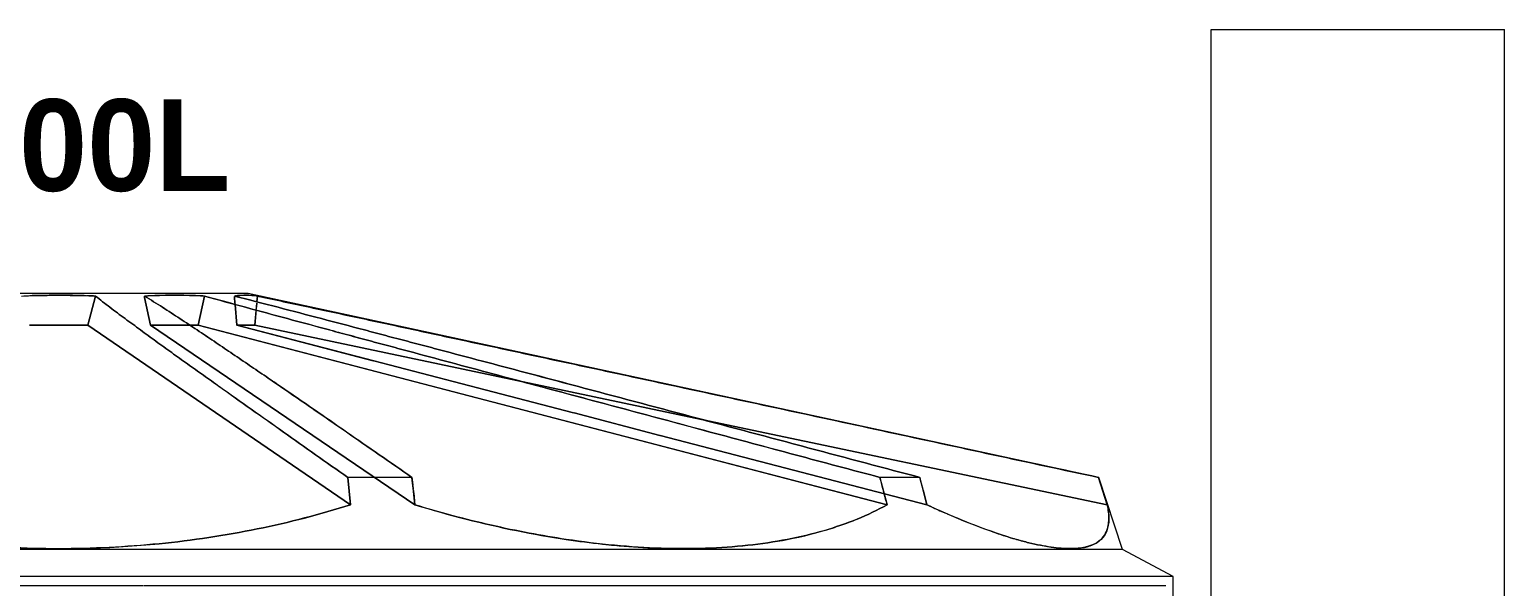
# Model space of a CAD drawing. Header units: metres. Extents: x -0.9 to 62, y -37.3 to 60.
# Drawn here: x 29.643 to 30.649, y 4.57 to 4.95 of the extents above; entities that cross this region are included whole.
import ezdxf

# ---------------------------------------------------------------- set-up
doc = ezdxf.new("R2010")
doc.units = ezdxf.units.M
for name, color, linetype, lineweight in [('A-DETL', 7, 'Continuous', 5), ('G-ANNO-TEXT', 7, 'Continuous', 5), ('P-SANR-FIXT', 7, 'Continuous', 5)]:
    doc.layers.add(name, color=color, linetype=linetype, lineweight=lineweight)
doc.styles.add('Century Gothic_B_1', font='GOTHICB.TTF', dxfattribs={"height": 0.0625})

# ---------------------------------------------------------------- blocks, each defined once
blk = doc.blocks.new('Caixa d_água de polietileno 1000 a 5000 Litros - Fortlev - 1000 L-3723394-CC')
at = {"layer": 'P-SANR-FIXT', "color": 8, "true_color": 0x808080}
for p, q in [((58.2748, 4.77), (58.1455, 4.77)), ((58.4041, 4.77), (58.2748, 4.77)), ((58.2948, 4.7485), (58.3001, 4.7684)), ((58.3472, 4.77), (58.3443, 4.77)), ((58.3569, 4.77), (58.3477, 4.77)), ((58.3593, 4.77), (58.3573, 4.77)), ((58.3602, 4.77), (58.3598, 4.77)), ((58.3628, 4.77), (58.3612, 4.77)), ((58.3699, 4.7485), (58.3742, 4.7684)), ((58.3912, 4.77), (58.3906, 4.77)), ((58.4032, 4.77), (58.3922, 4.77)), ((58.9842, 4.6448), (58.4041, 4.77)), ((58.41, 4.7644), (58.4104, 4.7684)), ((58.2549, 4.7485), (58.2948, 4.7485)), ((58.2948, 4.7485), (58.4738, 4.6261)), ((58.3644, 4.7485), (58.3699, 4.7485)), ((58.3699, 4.7485), (58.8397, 4.6261)), ((58.7133, 4.6843), (58.9899, 4.6261)), ((58.5158, 4.6448), (58.472, 4.6448)), ((58.862, 4.6448), (58.8349, 4.6448)), ((58.9842, 4.6448), (58.9838, 4.6448)), ((59.0002, 4.5957), (58.9842, 4.6448)), ((58.2748, 4.5957), (57.5495, 4.5957)), ((59.0002, 4.5957), (58.2748, 4.5957)), ((59.0348, 4.5772), (59.0002, 4.5957)), ((58.2748, 4.5772), (57.5148, 4.5772)), ((59.0348, 4.5772), (58.2748, 4.5772)), ((59.0348, 4.5478), (59.0348, 4.5772))]:
    blk.add_line(p, q, dxfattribs=at)
at = {"layer": 'P-SANR-FIXT', "color": 254, "true_color": 0xd2d2d2}
for p, q in [((58.2742, 4.77), (58.2158, 4.77)), ((58.2748, 4.77), (58.2745, 4.77)), ((58.2938, 4.77), (58.2748, 4.77)), ((58.333, 4.77), (58.294, 4.77)), ((58.3347, 4.77), (58.3331, 4.77)), ((58.3333, 4.7684), (58.3335, 4.7676)), ((58.3335, 4.7674), (58.3376, 4.7485)), ((58.3363, 4.77), (58.3358, 4.77)), ((58.338, 4.77), (58.3369, 4.77)), ((58.3408, 4.77), (58.3402, 4.77)), ((58.3477, 4.77), (58.3472, 4.77)), ((58.3573, 4.77), (58.3569, 4.77)), ((58.3598, 4.77), (58.3593, 4.77)), ((58.3612, 4.77), (58.3602, 4.77)), ((58.3635, 4.77), (58.3631, 4.77)), ((58.3644, 4.77), (58.364, 4.77)), ((58.39, 4.77), (58.3654, 4.77)), ((58.3948, 4.7681), (58.3948, 4.7676)), ((58.3948, 4.7674), (58.3951, 4.7637)), ((58.4041, 4.77), (58.4032, 4.77)), ((58.3951, 4.7635), (58.3952, 4.763)), ((58.3952, 4.7627), (58.3964, 4.7485)), ((58.4087, 4.7485), (58.41, 4.7636)), ((58.5178, 4.6261), (58.3376, 4.7485)), ((58.3376, 4.7485), (58.3644, 4.7485)), ((58.626, 4.6887), (58.3964, 4.7485)), ((58.3964, 4.7485), (58.4087, 4.7485)), ((58.4087, 4.7485), (58.7133, 4.6843)), ((58.6849, 4.6734), (58.6263, 4.6887)), ((58.8669, 4.6261), (58.685, 4.6734)), ((58.2748, 4.5709), (57.5918, 4.5709)), ((58.2748, 4.5709), (57.5918, 4.5709)), ((58.3328, 4.5709), (58.2748, 4.5709)), ((58.3328, 4.5709), (58.2748, 4.5709)), ((58.8024, 4.5709), (58.3331, 4.5709)), ((58.8024, 4.5709), (58.3331, 4.5709)), ((58.998, 4.5709), (58.8026, 4.5709)), ((58.998, 4.5709), (58.8026, 4.5709)), ((59.0298, 4.5709), (58.998, 4.5709)), ((59.0298, 4.5709), (58.998, 4.5709))]:
    blk.add_line(p, q, dxfattribs=at)
at = {"layer": 'P-SANR-FIXT', "color": 7, "true_color": 0xefefef}
for p, q in [((58.3001, 4.7684), (58.2948, 4.7485)), ((58.3335, 4.7676), (58.3333, 4.7684)), ((58.3376, 4.7485), (58.3335, 4.7674)), ((58.3742, 4.7684), (58.3699, 4.7485)), ((58.3948, 4.7676), (58.3948, 4.7681)), ((58.3951, 4.7637), (58.3948, 4.7674)), ((58.4104, 4.7684), (58.41, 4.7644)), ((58.3952, 4.763), (58.3951, 4.7635)), ((58.3964, 4.7485), (58.3952, 4.7627)), ((58.2948, 4.7485), (58.2549, 4.7485)), ((58.4738, 4.6261), (58.2948, 4.7485)), ((58.3376, 4.7485), (58.5178, 4.6261)), ((58.3699, 4.7485), (58.3644, 4.7485)), ((58.5285, 4.7072), (58.3699, 4.7485)), ((58.3964, 4.7485), (58.4894, 4.7243)), ((58.4897, 4.7242), (58.626, 4.6887)), ((58.7045, 4.6613), (58.5285, 4.7071)), ((58.6263, 4.6887), (58.6849, 4.6734)), ((58.9899, 4.6261), (58.7133, 4.6843)), ((58.685, 4.6734), (58.8669, 4.6261)), ((58.8397, 4.6261), (58.7046, 4.6613)), ((58.4729, 4.6354), (58.472, 4.6448)), ((58.4903, 4.6448), (58.472, 4.6448)), ((58.5158, 4.6448), (58.516, 4.6435)), ((58.516, 4.6434), (58.5164, 4.6394)), ((58.5164, 4.6391), (58.5167, 4.6369)), ((58.5167, 4.6366), (58.5168, 4.6354)), ((58.862, 4.6448), (58.8626, 4.6425)), ((58.8626, 4.6425), (58.8641, 4.6367)), ((58.9869, 4.6354), (58.9838, 4.6448)), ((58.9842, 4.6448), (58.9838, 4.6448)), ((58.4738, 4.6261), (58.4729, 4.6354)), ((58.5168, 4.6354), (58.5169, 4.6344)), ((58.517, 4.6343), (58.5178, 4.6261)), ((58.8397, 4.6261), (58.8395, 4.6269)), ((58.8668, 4.6267), (58.8669, 4.6261)), ((58.9899, 4.6261), (58.9869, 4.6354)), ((58.2748, 4.5957), (58.2274, 4.5957)), ((58.3223, 4.5957), (58.2748, 4.5957)), ((58.6851, 4.5957), (58.3223, 4.5957)), ((58.7045, 4.5957), (58.6852, 4.5957)), ((58.7531, 4.5957), (58.7047, 4.5957)), ((58.7877, 4.5957), (58.7531, 4.5957)), ((58.8202, 4.5957), (58.7877, 4.5957)), ((58.8503, 4.5957), (58.8202, 4.5957)), ((58.9587, 4.5957), (58.8503, 4.5957)), ((58.9784, 4.5957), (58.9588, 4.5957)), ((59.0002, 4.5957), (58.9784, 4.5957)), ((58.2748, 4.5772), (57.5682, 4.5772)), ((58.9408, 4.5772), (58.2748, 4.5772)), ((59.0214, 4.5772), (58.9408, 4.5772)), ((59.0348, 4.5772), (59.0214, 4.5772))]:
    blk.add_line(p, q, dxfattribs=at)
at = {"layer": 'P-SANR-FIXT', "color": 7, "true_color": 0xf9f9f9}
for p, q in [((58.4096, 4.7592), (58.4087, 4.7485)), ((58.41, 4.7636), (58.4096, 4.7596)), ((58.3456, 4.7485), (58.3376, 4.7485)), ((58.3617, 4.7485), (58.3457, 4.7485)), ((58.3644, 4.7485), (58.3618, 4.7485)), ((58.4087, 4.7485), (58.3964, 4.7485)), ((58.7133, 4.6843), (58.4087, 4.7485))]:
    blk.add_line(p, q, dxfattribs=at)
at = {"layer": 'P-SANR-FIXT', "color": 7, "true_color": 0xfcfcfc}
for p, q in [((58.5158, 4.6448), (58.4903, 4.6448)), ((58.8353, 4.6431), (58.8349, 4.6448)), ((58.8609, 4.6448), (58.8349, 4.6448)), ((58.8369, 4.6369), (58.8354, 4.6428)), ((58.8373, 4.6354), (58.837, 4.6367)), ((58.862, 4.6448), (58.861, 4.6448)), ((58.8375, 4.6345), (58.8373, 4.6354)), ((58.8378, 4.6333), (58.8376, 4.6343)), ((58.838, 4.6328), (58.8379, 4.6331)), ((58.8382, 4.6318), (58.838, 4.6327)), ((58.8384, 4.631), (58.8383, 4.6315)), ((58.8387, 4.6301), (58.8385, 4.6307)), ((58.8389, 4.6293), (58.8387, 4.6299)), ((58.8391, 4.6285), (58.839, 4.629)), ((58.8393, 4.6279), (58.8392, 4.6282))]:
    blk.add_line(p, q, dxfattribs=at)
at = {"layer": 'P-SANR-FIXT', "color": 8, "true_color": 0x808080, "flags": 128}
for points in [[(58.472, 4.6448), (58.4729, 4.6354), (58.4738, 4.6261)], [(58.5178, 4.6261), (58.5168, 4.6354), (58.5158, 4.6448)], [(58.8349, 4.6448), (58.8373, 4.6354), (58.8397, 4.6261)], [(58.8669, 4.6261), (58.8645, 4.6354), (58.862, 4.6448)], [(58.9838, 4.6448), (58.9869, 4.6354), (58.9899, 4.6261)]]:
    blk.add_lwpolyline(points, dxfattribs=at)
at = {"layer": 'P-SANR-FIXT', "color": 7, "true_color": 0xefefef, "flags": 128}
blk.add_lwpolyline([(58.8642, 4.6365), (58.8645, 4.6354), (58.8667, 4.6269)], dxfattribs=at)
at = {"layer": 'P-SANR-FIXT', "color": 8, "true_color": 0x808080}
for points in [[(58.2496, 4.7684), (58.2538, 4.7686), (58.2622, 4.7688), (58.2706, 4.7689), (58.2748, 4.7689)], [(58.2748, 4.7689), (58.279, 4.7689), (58.2875, 4.7688), (58.2959, 4.7686), (58.3001, 4.7684)], [(58.3333, 4.7684), (58.3401, 4.7688), (58.3538, 4.7691), (58.3674, 4.7688), (58.3742, 4.7684)], [(58.3947, 4.7684), (58.3973, 4.7688), (58.4026, 4.7691), (58.4078, 4.7688), (58.4104, 4.7684)]]:
    blk.add_open_spline(points, degree=3, dxfattribs=at)
at = {"layer": 'P-SANR-FIXT', "color": 7, "true_color": 0xefefef}
for points, knots in [([(58.2744, 4.7689), (58.2703, 4.7689), (58.2639, 4.7688), (58.2575, 4.7687), (58.2551, 4.7686)], [-0.9837759, -0.9837759, -0.9837759, -0.9837759, -0.5, -0.21875, -0.21875, -0.21875, -0.21875]), ([(58.3844, 4.7066), (58.3808, 4.7092), (58.3736, 4.7144), (58.3627, 4.7221), (58.3537, 4.7285), (58.3466, 4.7337), (58.3412, 4.7375), (58.3359, 4.7414), (58.3289, 4.7466), (58.3201, 4.753), (58.3097, 4.7607), (58.3032, 4.7658), (58.3001, 4.7684)], [0.5, 0.5, 0.5, 0.5, 0.5625, 0.625, 0.6875, 0.71875, 0.75, 0.78125, 0.8125, 0.875, 0.9375, 1, 1, 1, 1]), ([(58.3333, 4.7684), (58.3376, 4.7658), (58.3458, 4.7607), (58.3576, 4.753), (58.3673, 4.7466), (58.3751, 4.7414), (58.3808, 4.7375), (58.3865, 4.7337), (58.3941, 4.7285), (58.4036, 4.7221), (58.4149, 4.7144), (58.43, 4.7041), (58.4412, 4.6963), (58.4487, 4.6912)], [0, 0, 0, 0, 0.0625, 0.125, 0.1875, 0.21875, 0.25, 0.28125, 0.3125, 0.375, 0.4375, 0.5, 0.625, 0.625, 0.625, 0.625]), ([(58.3947, 4.7684), (58.4047, 4.7658), (58.4246, 4.7607), (58.454, 4.753), (58.4784, 4.7466), (58.498, 4.7414), (58.5127, 4.7375), (58.5273, 4.7337), (58.5467, 4.7285), (58.5613, 4.7247), (58.5711, 4.7221)], [0, 0, 0, 0, 0.0625, 0.125, 0.1875, 0.21875, 0.25, 0.28125, 0.3125, 0.375, 0.375, 0.375, 0.375]), ([(58.5537, 4.7375), (58.5477, 4.7388), (58.5357, 4.7414), (58.5118, 4.7466), (58.4939, 4.7504), (58.482, 4.753)], [0.75, 0.75, 0.75, 0.75, 0.78125, 0.8125, 0.875, 0.875, 0.875, 0.875]), ([(58.6971, 4.7066), (58.6851, 4.7092), (58.6612, 4.7144), (58.6254, 4.7221), (58.5955, 4.7285), (58.5716, 4.7337), (58.5597, 4.7363), (58.5537, 4.7375)], [0.5, 0.5, 0.5, 0.5, 0.5625, 0.625, 0.6875, 0.71875, 0.75, 0.75, 0.75, 0.75]), ([(58.5711, 4.7221), (58.5808, 4.7195), (58.6002, 4.7144), (58.6391, 4.7041), (58.6682, 4.6963), (58.6876, 4.6912)], [0.375, 0.375, 0.375, 0.375, 0.4375, 0.5, 0.625, 0.625, 0.625, 0.625]), ([(58.4489, 4.691), (58.4564, 4.6859), (58.4712, 4.6757), (58.4935, 4.6602), (58.5084, 4.6499), (58.5158, 4.6448)], [0.6262924, 0.6262924, 0.6262924, 0.6262924, 0.75, 0.875, 1, 1, 1, 1]), ([(58.0759, 4.6261), (58.0861, 4.6229), (58.1069, 4.6169), (58.15, 4.6069), (58.206, 4.5985), (58.2519, 4.5962), (58.2748, 4.5962)], [0, 0, 0, 0, 0.166667, 0.333333, 0.666667, 1, 1, 1, 1]), ([(58.5178, 4.6261), (58.5411, 4.619), (58.5759, 4.6102), (58.6098, 4.6042), (58.6209, 4.6025)], [0, 0, 0, 0, 0.1818182, 0.2727273, 0.2727273, 0.2727273, 0.2727273]), ([(58.7048, 4.5963), (58.7086, 4.5963), (58.7323, 4.5968), (58.766, 4.6004), (58.7927, 4.6072), (58.8024, 4.6103)], [0.5113636, 0.5113636, 0.5113636, 0.5113636, 0.5454545, 0.7272727, 0.8407242, 0.8407242, 0.8407242, 0.8407242]), ([(58.8025, 4.6103), (58.8044, 4.6109), (58.8101, 4.6128), (58.8157, 4.6149), (58.8193, 4.6164)], [0.84090909, 0.84090909, 0.84090909, 0.84090909, 0.86363636, 0.90909091, 0.90909091, 0.90909091, 0.90909091]), ([(58.9782, 4.5982), (58.9812, 4.5992), (58.987, 4.6026), (58.9904, 4.6093), (58.9909, 4.6149), (58.991, 4.6164)], [0.6270452, 0.6270452, 0.6270452, 0.6270452, 0.7272727, 0.8636364, 0.9090909, 0.9090909, 0.9090909, 0.9090909]), ([(58.2942, 4.5965), (58.3107, 4.597), (58.3386, 4.5987), (58.366, 4.6021), (58.3772, 4.6038)], [0.09375, 0.09375, 0.09375, 0.09375, 0.3333333, 0.5, 0.5, 0.5, 0.5]), ([(58.6459, 4.5993), (58.6486, 4.599), (58.6688, 4.597), (58.6883, 4.5961), (58.7046, 4.5963)], [0.3414155, 0.3414155, 0.3414155, 0.3414155, 0.3636364, 0.5107794, 0.5107794, 0.5107794, 0.5107794]), ([(58.9364, 4.6003), (58.9391, 4.5996), (58.9523, 4.5967), (58.9668, 4.5955), (58.9757, 4.5973), (58.9781, 4.5981)], [0.317784, 0.317784, 0.317784, 0.317784, 0.3636364, 0.5454545, 0.625, 0.625, 0.625, 0.625])]:
    blk.add_open_spline(points, degree=3, knots=knots, dxfattribs=at)
for points in [[(58.2748, 4.7689), (58.2747, 4.7689), (58.2746, 4.7689), (58.2744, 4.7689)], [(58.2875, 4.7688), (58.2833, 4.7689), (58.279, 4.7689), (58.2748, 4.7689)], [(58.2938, 4.7686), (58.2917, 4.7687), (58.2896, 4.7688), (58.2875, 4.7688)], [(58.3001, 4.7684), (58.2981, 4.7685), (58.2962, 4.7686), (58.2942, 4.7686)], [(58.3525, 4.7689), (58.3461, 4.7689), (58.3397, 4.7687), (58.3333, 4.7684)], [(58.3538, 4.7689), (58.3535, 4.7689), (58.3532, 4.7689), (58.3528, 4.7689)], [(58.372, 4.7685), (58.3668, 4.7687), (58.3616, 4.7689), (58.3563, 4.7689)], [(58.3742, 4.7684), (58.3736, 4.7684), (58.3729, 4.7685), (58.3723, 4.7685)], [(58.395, 4.7627), (58.388, 4.7646), (58.3811, 4.7665), (58.3742, 4.7684)], [(58.482, 4.753), (58.47, 4.7556), (58.4461, 4.7607), (58.4223, 4.7658), (58.4104, 4.7684)], [(58.472, 4.6448), (58.4647, 4.6499), (58.45, 4.6602), (58.4281, 4.6757), (58.4062, 4.6912), (58.3917, 4.7015), (58.3844, 4.7066)], [(58.7688, 4.6912), (58.7449, 4.6963), (58.721, 4.7015), (58.6971, 4.7066)], [(58.6876, 4.6912), (58.707, 4.686), (58.7457, 4.6757), (58.8039, 4.6602), (58.8426, 4.6499), (58.862, 4.6448)], [(58.9838, 4.6448), (58.9599, 4.6499), (58.936, 4.6551), (58.9121, 4.6602)], [(58.3772, 4.6038), (58.3883, 4.6055), (58.4104, 4.6094), (58.432, 4.6144), (58.4426, 4.6171)], [(58.4426, 4.6171), (58.4532, 4.6199), (58.4636, 4.6229), (58.4738, 4.6261)], [(58.8193, 4.6164), (58.8265, 4.6193), (58.8333, 4.6226), (58.8397, 4.6261)], [(58.8669, 4.6261), (58.8683, 4.6255), (58.8697, 4.6249), (58.871, 4.6242)], [(58.8712, 4.6242), (58.8743, 4.6227), (58.8773, 4.6214), (58.8804, 4.6201)], [(58.8807, 4.6199), (58.8909, 4.6155), (58.9005, 4.6117), (58.9095, 4.6085)], [(58.991, 4.6164), (58.991, 4.6193), (58.9907, 4.6226), (58.9899, 4.6261)], [(58.9095, 4.6085), (58.9128, 4.6073), (58.916, 4.6063), (58.919, 4.6053)], [(58.2748, 4.5962), (58.2812, 4.5962), (58.2876, 4.5963), (58.294, 4.5965)], [(58.6209, 4.6025), (58.6293, 4.6013), (58.6376, 4.6002), (58.6457, 4.5993)], [(58.9191, 4.6052), (58.9213, 4.6045), (58.9234, 4.6039), (58.9255, 4.6032)], [(58.9257, 4.6032), (58.9265, 4.603), (58.9273, 4.6027), (58.928, 4.6025)]]:
    blk.add_open_spline(points, degree=3, dxfattribs=at)
at = {"layer": 'P-SANR-FIXT', "color": 8, "true_color": 0x808080}
for points, knots in [([(58.3001, 4.7684), (58.3032, 4.7658), (58.3097, 4.7607), (58.3201, 4.753), (58.3289, 4.7466), (58.3359, 4.7414), (58.3412, 4.7375), (58.3466, 4.7337), (58.3537, 4.7285), (58.3627, 4.7221), (58.3736, 4.7144), (58.3953, 4.6989), (58.4208, 4.6809), (58.45, 4.6602), (58.4647, 4.6499), (58.472, 4.6448)], [0, 0, 0, 0, 0.0625, 0.125, 0.1875, 0.21875, 0.25, 0.28125, 0.3125, 0.375, 0.4375, 0.5, 0.75, 0.875, 1, 1, 1, 1]), ([(58.5158, 4.6448), (58.5084, 4.6499), (58.4935, 4.6602), (58.4711, 4.6757), (58.4487, 4.6912), (58.43, 4.7041), (58.4149, 4.7144), (58.4036, 4.7221), (58.3941, 4.7285), (58.3865, 4.7337), (58.3808, 4.7375), (58.3751, 4.7414), (58.3673, 4.7466), (58.3576, 4.753), (58.3458, 4.7607), (58.3376, 4.7658), (58.3333, 4.7684)], [0, 0, 0, 0, 0.125, 0.25, 0.375, 0.5, 0.5625, 0.625, 0.6875, 0.71875, 0.75, 0.78125, 0.8125, 0.875, 0.9375, 1, 1, 1, 1]), ([(58.3742, 4.7684), (58.3835, 4.7658), (58.4023, 4.7607), (58.4308, 4.753), (58.4547, 4.7466), (58.4738, 4.7414), (58.4882, 4.7375), (58.5026, 4.7337), (58.5218, 4.7285), (58.5458, 4.7221), (58.5746, 4.7144), (58.6324, 4.6989), (58.6998, 4.6809), (58.777, 4.6602), (58.8156, 4.6499), (58.8349, 4.6448)], [0, 0, 0, 0, 0.0625, 0.125, 0.1875, 0.21875, 0.25, 0.28125, 0.3125, 0.375, 0.4375, 0.5, 0.75, 0.875, 1, 1, 1, 1]), ([(58.862, 4.6448), (58.8426, 4.6499), (58.8039, 4.6602), (58.7457, 4.6757), (58.6876, 4.6912), (58.6391, 4.7041), (58.6002, 4.7144), (58.5711, 4.7221), (58.5467, 4.7285), (58.5273, 4.7337), (58.5127, 4.7375), (58.498, 4.7414), (58.4784, 4.7466), (58.454, 4.753), (58.4246, 4.7607), (58.4047, 4.7658), (58.3947, 4.7684)], [0, 0, 0, 0, 0.125, 0.25, 0.375, 0.5, 0.5625, 0.625, 0.6875, 0.71875, 0.75, 0.78125, 0.8125, 0.875, 0.9375, 1, 1, 1, 1]), ([(58.4104, 4.7684), (58.4223, 4.7658), (58.4461, 4.7607), (58.482, 4.753), (58.5118, 4.7466), (58.5357, 4.7414), (58.5537, 4.7375), (58.5716, 4.7337), (58.5955, 4.7285), (58.6254, 4.7221), (58.6612, 4.7144), (58.7329, 4.6989), (58.8166, 4.6809), (58.9121, 4.6602), (58.9599, 4.6499), (58.9838, 4.6448)], [0, 0, 0, 0, 0.0625, 0.125, 0.1875, 0.21875, 0.25, 0.28125, 0.3125, 0.375, 0.4375, 0.5, 0.75, 0.875, 1, 1, 1, 1]), ([(58.2748, 4.5962), (58.2519, 4.5962), (58.206, 4.5985), (58.15, 4.6069), (58.1069, 4.6169), (58.0861, 4.6229), (58.0759, 4.6261)], [0, 0, 0, 0, 0.333333, 0.666667, 0.833333, 1, 1, 1, 1]), ([(58.4738, 4.6261), (58.4636, 4.6229), (58.4428, 4.6169), (58.3997, 4.6069), (58.3437, 4.5985), (58.2978, 4.5962), (58.2748, 4.5962)], [0, 0, 0, 0, 0.166667, 0.333333, 0.666667, 1, 1, 1, 1]), ([(58.8397, 4.6261), (58.8269, 4.619), (58.798, 4.6072), (58.746, 4.5972), (58.6866, 4.5952), (58.627, 4.6007), (58.5701, 4.6115), (58.5353, 4.6208), (58.5178, 4.6261)], [0, 0, 0, 0, 0.181818, 0.363636, 0.545455, 0.727273, 0.863636, 1, 1, 1, 1]), ([(58.9364, 4.6003), (58.9337, 4.6009), (58.9224, 4.6039), (58.9003, 4.6115), (58.8784, 4.6208), (58.8669, 4.6261)], [0.682216, 0.682216, 0.682216, 0.682216, 0.7272727, 0.8636364, 1, 1, 1, 1]), ([(58.9899, 4.6261), (58.9914, 4.619), (58.9913, 4.6072), (58.9808, 4.5972), (58.9635, 4.5955), (58.9494, 4.5975), (58.9443, 4.5985)], [0, 0, 0, 0, 0.1818182, 0.3636364, 0.5454545, 0.6363636, 0.6363636, 0.6363636, 0.6363636])]:
    blk.add_open_spline(points, degree=3, knots=knots, dxfattribs=at)
at = {"layer": 'P-SANR-FIXT', "color": 254, "true_color": 0xd2d2d2}
for points in [[(58.3563, 4.7689), (58.3555, 4.7689), (58.3546, 4.7689), (58.3538, 4.7689)], [(58.3957, 4.7685), (58.3955, 4.7685), (58.3952, 4.7685), (58.395, 4.7684)], [(58.3972, 4.7687), (58.3969, 4.7687), (58.3965, 4.7686), (58.3962, 4.7686)], [(58.3984, 4.7688), (58.3981, 4.7688), (58.3978, 4.7687), (58.3974, 4.7687)], [(58.4011, 4.7689), (58.4003, 4.7689), (58.3995, 4.7688), (58.3987, 4.7688)], [(58.9121, 4.6602), (58.8882, 4.6654), (58.8404, 4.6757), (58.7927, 4.686), (58.7688, 4.6912)], [(58.928, 4.6025), (58.9309, 4.6017), (58.9337, 4.6009), (58.9364, 4.6003)], [(58.9443, 4.5985), (58.9418, 4.599), (58.9391, 4.5996), (58.9364, 4.6003)]]:
    blk.add_open_spline(points, degree=3, dxfattribs=at)
blk.add_open_spline([(58.4103, 4.7684), (58.4077, 4.7688), (58.4047, 4.7689), (58.4017, 4.7689), (58.4013, 4.7689)], degree=3, knots=[-0.9958013, -0.9958013, -0.9958013, -0.9958013, -0.5, -0.421875, -0.421875, -0.421875, -0.421875], dxfattribs=at)
at = {"layer": 'P-SANR-FIXT', "color": 7, "true_color": 0xfcfcfc}
for points, knots in [([(58.4698, 4.7425), (58.4663, 4.7434), (58.4534, 4.7469), (58.4308, 4.753), (58.4093, 4.7588), (58.3974, 4.762), (58.395, 4.7627)], [0.7900823, 0.7900823, 0.7900823, 0.7900823, 0.8125, 0.875, 0.9375, 0.9536545, 0.9536545, 0.9536545, 0.9536545]), ([(58.6035, 4.7066), (58.5939, 4.7092), (58.5746, 4.7144), (58.5458, 4.7221), (58.5218, 4.7285), (58.5026, 4.7337), (58.4882, 4.7375), (58.4773, 4.7405), (58.4712, 4.7421), (58.4699, 4.7425)], [0.5, 0.5, 0.5, 0.5, 0.5625, 0.625, 0.6875, 0.71875, 0.75, 0.78125, 0.7898748, 0.7898748, 0.7898748, 0.7898748])]:
    blk.add_open_spline(points, degree=3, knots=knots, dxfattribs=at)
blk.add_open_spline([(58.8349, 4.6448), (58.8156, 4.6499), (58.777, 4.6602), (58.7191, 4.6757), (58.6613, 4.6912), (58.6228, 4.7015), (58.6035, 4.7066)], degree=3, dxfattribs=at)

msp = doc.modelspace()

# ---------------------------------------------------------------- linework, layer by layer
at = {"layer": 'A-DETL', "color": 9, "true_color": 0xc0c0c0}
for p, q in [((30.4491, 0), (30.4491, 4.95)), ((30.4491, 4.95), (30.6491, 4.95)), ((30.6491, -0.05), (30.6491, 4.95))]:
    msp.add_line(p, q, dxfattribs=at)

# ---------------------------------------------------------------- block references
at = {"layer": 'P-SANR-FIXT', "color": 254, "true_color": 0xd2d2d2}
msp.add_blockref('Caixa d_água de polietileno 1000 a 5000 Litros - Fortlev - 1000 L-3723394-CC', (-28.6117, 0), dxfattribs=at)

# ---------------------------------------------------------------- texts
at = {"layer": 'G-ANNO-TEXT', "color": 5, "true_color": 0x0000ff, "insert": (29.52, 4.9025), "char_height": 0.0625, "width": 0.316667, "attachment_point": 1, "style": 'Century Gothic_B_1', "bg_fill": 3, "box_fill_scale": 1.25, "bg_fill_color": 256, "bg_fill_true_color": 13158600, "bg_fill_transparency": 0}
msp.add_mtext('1.000L', dxfattribs=at)

doc.saveas('drawing.dxf')
